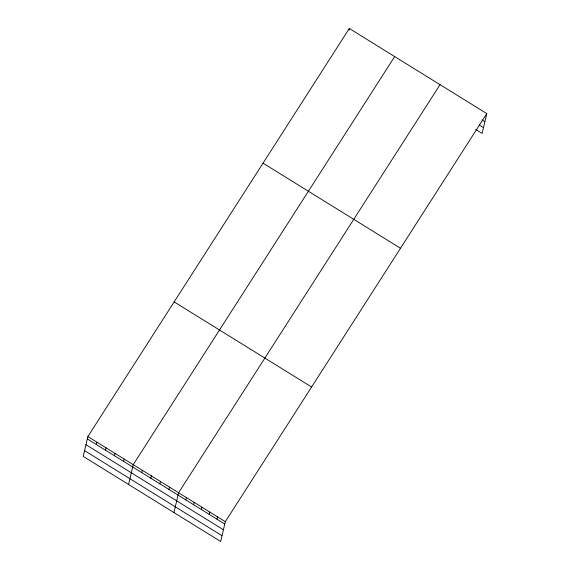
<?xml version="1.0" encoding="UTF-8"?>
<svg xmlns="http://www.w3.org/2000/svg" width="570" height="570" viewBox="0 0 570 570"><rect width="100%" height="100%" fill="white"/><g stroke="black" fill="none" stroke-linecap="round" stroke-linejoin="round"><path stroke-width="0.85" d="M87.865 436.577L83.213 456.406L220.676 541.5L225.321 521.671L486.787 113.594L349.325 28.5L87.865 436.577L225.321 521.671M96.387 444.536L96.936 442.192M105.464 450.15L106.013 447.806M114.534 455.765L115.083 453.428M123.605 461.386L124.153 459.042M128.578 484.486L133.23 464.657L394.689 56.58M141.752 472.616L142.3 470.279M150.822 478.237L151.371 475.893M159.892 483.852L160.441 481.507M168.969 489.466L169.518 487.122M173.936 512.565L178.588 492.744L440.047 84.666M185.827 499.904L186.376 497.56M193.615 504.728L194.163 502.384M201.41 509.551L201.958 507.207M209.197 514.368L209.746 512.031M216.985 519.192L217.533 516.855M348.961 30.06L349.325 28.5M486.787 113.594L482.135 133.423L475.758 129.476M482.049 119.957L484.885 121.709M479.242 125.022L483.488 127.651M263.041 163.162L400.503 248.263M174.149 301.915L311.605 387.009M87.317 438.921L224.772 524.015M85.963 444.685L223.419 529.786M84.567 450.635L222.029 535.729"/></g></svg>
